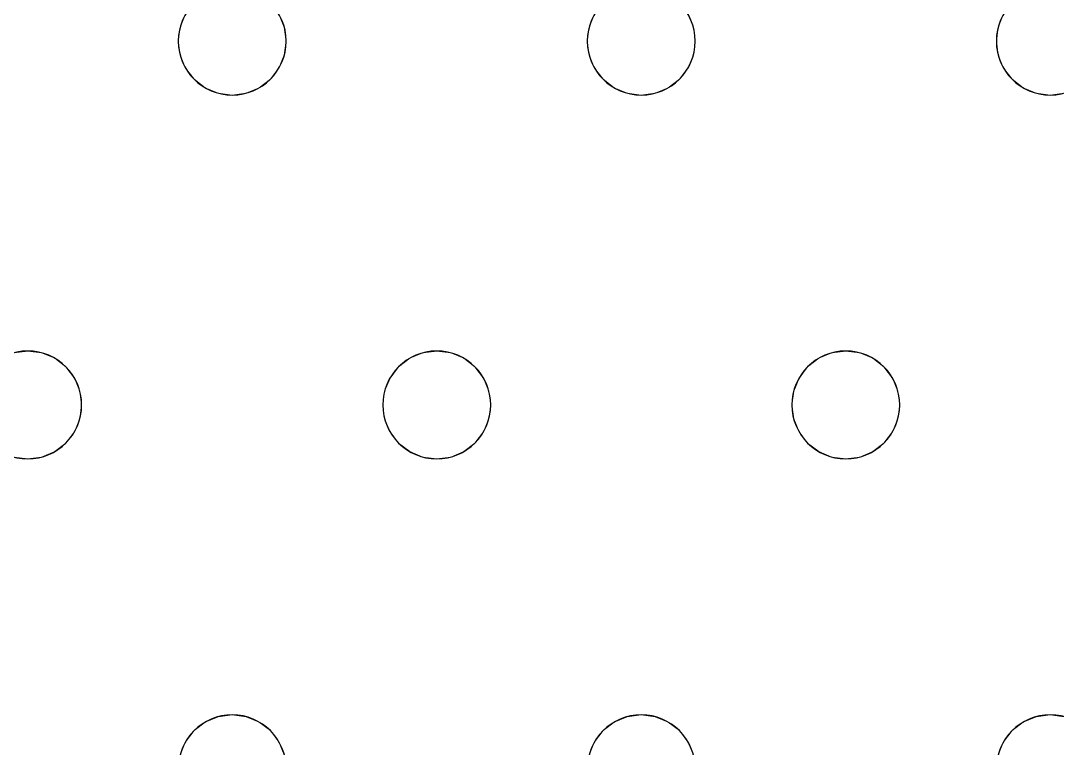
# Model space of a CAD drawing. Header units: millimetres. Extents: x -1 to 1201, y -701 to 1.
# Drawn here: x 154.5 to 231.4, y -312.5 to -258.5 of the extents above; entities that cross this region are included whole.
import ezdxf

# ---------------------------------------------------------------- set-up
doc = ezdxf.new("R2010")
doc.units = ezdxf.units.MM
doc.layers.add('IQ_200_3D', color=1, linetype='Continuous')
doc.layers.add('IQ_204_2D', color=7, linetype='Continuous')

msp = doc.modelspace()

# ---------------------------------------------------------------- linework, layer by layer
at = {"layer": 'IQ_200_3D', "lineweight": 18}
for points, invisible_edges in [([(173.68, -258, 888), (185.382, -237, 888), (197.085, -258, 888), (196.685, -258.965, 888)], 11), ([(143.347, -258, 890), (143.746, -258.965, 890), (166.352, -258.965, 890), (166.752, -258, 890)], 10), ([(166.352, -258.965, 888), (143.746, -258.965, 888), (143.347, -258, 888), (166.752, -258, 888)], 5), ([(166.752, -258, 890), (166.352, -258.965, 890), (166.352, -258.965, 888), (166.752, -258, 888)], 10), ([(173.68, -258, 890), (174.079, -258.965, 890), (196.685, -258.965, 890), (197.085, -258, 890)], 10), ([(174.079, -258.965, 888), (173.68, -258, 888), (196.685, -258.965, 888), (196.549, -260, 888)], 10), ([(174.079, -258.965, 890), (173.68, -258, 890), (173.68, -258, 888), (174.079, -258.965, 888)], 10), ([(197.085, -258, 890), (196.685, -258.965, 890), (196.685, -258.965, 888), (197.085, -258, 888)], 10), ([(204.013, -258, 890), (204.413, -258.965, 890), (227.019, -258.965, 890), (227.418, -258, 890)], 10), ([(227.019, -258.965, 888), (204.413, -258.965, 888), (204.013, -258, 888), (227.418, -258, 888)], 5), ([(204.413, -258.965, 890), (204.013, -258, 890), (204.013, -258, 888), (204.413, -258.965, 888)], 10), ([(227.418, -258, 890), (227.019, -258.965, 890), (227.019, -258.965, 888), (227.418, -258, 888)], 10), ([(143.746, -258.965, 890), (143.882, -260, 890), (166.216, -260, 890), (166.352, -258.965, 890)], 10), ([(143.882, -260, 888), (143.746, -258.965, 888), (166.216, -260, 888), (166.352, -261.035, 888)], 10), ([(166.216, -260, 888), (143.746, -258.965, 888), (166.352, -258.965, 888)], 3), ([(166.352, -258.965, 890), (166.216, -260, 890), (166.216, -260, 888), (166.352, -258.965, 888)], 8), ([(174.079, -258.965, 890), (174.216, -260, 890), (196.549, -260, 890), (196.685, -258.965, 890)], 10), ([(196.549, -260, 888), (196.685, -261.035, 888), (174.216, -260, 888), (174.079, -258.965, 888)], 10), ([(174.216, -260, 890), (174.079, -258.965, 890), (174.079, -258.965, 888), (174.216, -260, 888)], 2), ([(196.685, -258.965, 890), (196.549, -260, 890), (196.549, -260, 888), (196.685, -258.965, 888)], 8), ([(204.413, -258.965, 890), (204.549, -260, 890), (226.882, -260, 890), (227.019, -258.965, 890)], 10), ([(226.882, -260, 888), (204.549, -260, 888), (204.413, -258.965, 888), (227.019, -258.965, 888)], 5), ([(204.549, -260, 890), (204.413, -258.965, 890), (204.413, -258.965, 888), (204.549, -260, 888)], 2), ([(227.019, -258.965, 890), (226.882, -260, 890), (226.882, -260, 888), (227.019, -258.965, 888)], 8), ([(143.882, -260, 890), (143.746, -261.035, 890), (166.352, -261.035, 890), (166.216, -260, 890)], 10), ([(143.746, -261.035, 888), (143.882, -260, 888), (166.352, -261.035, 888), (166.752, -262, 888)], 10), ([(166.216, -260, 890), (166.352, -261.035, 890), (166.352, -261.035, 888), (166.216, -260, 888)], 2), ([(174.216, -260, 890), (174.079, -261.035, 890), (196.685, -261.035, 890), (196.549, -260, 890)], 10), ([(196.685, -261.035, 888), (197.085, -262, 888), (174.079, -261.035, 888), (174.216, -260, 888)], 10), ([(174.079, -261.035, 890), (174.216, -260, 890), (174.216, -260, 888), (174.079, -261.035, 888)], 8), ([(196.549, -260, 890), (196.685, -261.035, 890), (196.685, -261.035, 888), (196.549, -260, 888)], 2), ([(204.549, -260, 890), (204.413, -261.035, 890), (227.019, -261.035, 890), (226.882, -260, 890)], 10), ([(204.413, -261.035, 888), (204.549, -260, 888), (227.019, -261.035, 888), (227.418, -262, 888)], 10), ([(204.413, -261.035, 890), (204.549, -260, 890), (204.549, -260, 888), (204.413, -261.035, 888)], 8), ([(226.882, -260, 888), (227.019, -261.035, 888), (204.549, -260, 888)], 14), ([(226.882, -260, 890), (227.019, -261.035, 890), (227.019, -261.035, 888), (226.882, -260, 888)], 2), ([(143.746, -261.035, 890), (143.347, -262, 890), (166.752, -262, 890), (166.352, -261.035, 890)], 10), ([(166.752, -262, 888), (155.049, -283, 888), (143.347, -262, 888), (143.746, -261.035, 888)], 11), ([(166.352, -261.035, 890), (166.752, -262, 890), (166.752, -262, 888), (166.352, -261.035, 888)], 10), ([(174.079, -261.035, 890), (173.68, -262, 890), (197.085, -262, 890), (196.685, -261.035, 890)], 10), ([(173.68, -262, 888), (174.079, -261.035, 888), (197.085, -262, 888), (185.382, -283, 888)], 14), ([(173.68, -262, 890), (174.079, -261.035, 890), (174.079, -261.035, 888), (173.68, -262, 888)], 10), ([(196.685, -261.035, 890), (197.085, -262, 890), (197.085, -262, 888), (196.685, -261.035, 888)], 10), ([(204.413, -261.035, 890), (204.013, -262, 890), (227.418, -262, 890), (227.019, -261.035, 890)], 10), ([(204.013, -262, 888), (204.413, -261.035, 888), (227.418, -262, 888), (215.716, -283, 888)], 14), ([(204.013, -262, 890), (204.413, -261.035, 890), (204.413, -261.035, 888), (204.013, -262, 888)], 10), ([(227.019, -261.035, 890), (227.418, -262, 890), (227.418, -262, 888), (227.019, -261.035, 888)], 10), ([(155.049, -283, 890), (166.752, -262, 890), (143.347, -262, 890), (142.711, -262.828, 890)], 11), ([(155.049, -283, 888), (154.014, -283.136, 888), (142.711, -262.828, 888), (143.347, -262, 888)], 10), ([(155.049, -283, 890), (167.387, -262.828, 890), (166.752, -262, 890)], 13), ([(167.387, -262.828, 888), (156.084, -283.136, 888), (155.049, -283, 888), (166.752, -262, 888)], 5), ([(166.752, -262, 890), (167.387, -262.828, 890), (167.387, -262.828, 888), (166.752, -262, 888)], 10), ([(185.382, -283, 890), (197.085, -262, 890), (173.68, -262, 890), (173.044, -262.828, 890)], 11), ([(185.382, -283, 888), (184.347, -283.136, 888), (173.044, -262.828, 888), (173.68, -262, 888)], 10), ([(173.044, -262.828, 890), (173.68, -262, 890), (173.68, -262, 888), (173.044, -262.828, 888)], 10), ([(185.382, -283, 890), (197.721, -262.828, 890), (197.085, -262, 890)], 13), ([(197.721, -262.828, 888), (186.418, -283.136, 888), (185.382, -283, 888), (197.085, -262, 888)], 5), ([(197.085, -262, 890), (197.721, -262.828, 890), (197.721, -262.828, 888), (197.085, -262, 888)], 10), ([(204.013, -262, 890), (203.378, -262.828, 890), (215.716, -283, 890), (227.418, -262, 890)], 14), ([(215.716, -283, 888), (214.68, -283.136, 888), (203.378, -262.828, 888), (204.013, -262, 888)], 10), ([(203.378, -262.828, 890), (204.013, -262, 890), (204.013, -262, 888), (203.378, -262.828, 888)], 10), ([(215.716, -283, 890), (216.751, -283.136, 890), (228.054, -262.828, 890), (227.418, -262, 890)], 10), ([(228.054, -262.828, 888), (216.751, -283.136, 888), (215.716, -283, 888), (227.418, -262, 888)], 5), ([(227.418, -262, 890), (228.054, -262.828, 890), (228.054, -262.828, 888), (227.418, -262, 888)], 10), ([(142.711, -262.828, 890), (141.882, -263.464, 890), (154.014, -283.136, 890), (155.049, -283, 890)], 10), ([(156.084, -283.136, 890), (168.216, -263.464, 890), (167.387, -262.828, 890), (155.049, -283, 890)], 5), ([(168.216, -263.464, 888), (157.049, -283.536, 888), (156.084, -283.136, 888), (167.387, -262.828, 888)], 5), ([(167.387, -262.828, 890), (168.216, -263.464, 890), (168.216, -263.464, 888), (167.387, -262.828, 888)], 10), ([(173.044, -262.828, 890), (172.216, -263.464, 890), (184.347, -283.136, 890), (185.382, -283, 890)], 10), ([(184.347, -283.136, 888), (183.382, -283.536, 888), (172.216, -263.464, 888), (173.044, -262.828, 888)], 10), ([(172.216, -263.464, 890), (173.044, -262.828, 890), (173.044, -262.828, 888), (172.216, -263.464, 888)], 10), ([(186.418, -283.136, 890), (198.549, -263.464, 890), (197.721, -262.828, 890), (185.382, -283, 890)], 5), ([(197.721, -262.828, 888), (198.549, -263.464, 888), (186.418, -283.136, 888)], 14), ([(197.721, -262.828, 890), (198.549, -263.464, 890), (198.549, -263.464, 888), (197.721, -262.828, 888)], 10), ([(203.378, -262.828, 890), (202.549, -263.464, 890), (214.68, -283.136, 890), (215.716, -283, 890)], 10), ([(214.68, -283.136, 888), (213.716, -283.536, 888), (202.549, -263.464, 888), (203.378, -262.828, 888)], 10), ([(202.549, -263.464, 890), (203.378, -262.828, 890), (203.378, -262.828, 888), (202.549, -263.464, 888)], 10), ([(216.751, -283.136, 890), (228.882, -263.464, 890), (228.054, -262.828, 890)], 13), ([(228.882, -263.464, 888), (217.716, -283.536, 888), (216.751, -283.136, 888), (228.054, -262.828, 888)], 5), ([(228.054, -262.828, 890), (228.882, -263.464, 890), (228.882, -263.464, 888), (228.054, -262.828, 888)], 10), ([(156.084, -283.136, 890), (157.049, -283.536, 890), (168.216, -263.464, 890)], 14), ([(169.18, -263.864, 890), (168.216, -263.464, 890), (157.049, -283.536, 890), (157.878, -284.172, 890)], 10), ([(169.18, -263.864, 888), (157.049, -283.536, 888), (168.216, -263.464, 888)], 3), ([(168.216, -263.464, 890), (169.18, -263.864, 890), (169.18, -263.864, 888), (168.216, -263.464, 888)], 10), ([(172.216, -263.464, 890), (171.251, -263.864, 890), (183.382, -283.536, 890), (184.347, -283.136, 890)], 10), ([(172.216, -263.464, 888), (183.382, -283.536, 888), (171.251, -263.864, 888)], 3), ([(171.251, -263.864, 890), (172.216, -263.464, 890), (172.216, -263.464, 888), (171.251, -263.864, 888)], 10), ([(186.418, -283.136, 890), (187.382, -283.536, 890), (198.549, -263.464, 890)], 14), ([(187.382, -283.536, 888), (186.418, -283.136, 888), (198.549, -263.464, 888), (199.514, -263.864, 888)], 10), ([(199.514, -263.864, 890), (198.549, -263.464, 890), (187.382, -283.536, 890), (188.211, -284.172, 890)], 10), ([(198.549, -263.464, 890), (199.514, -263.864, 890), (199.514, -263.864, 888), (198.549, -263.464, 888)], 10), ([(202.549, -263.464, 890), (201.584, -263.864, 890), (213.716, -283.536, 890), (214.68, -283.136, 890)], 10), ([(213.716, -283.536, 888), (212.887, -284.172, 888), (201.584, -263.864, 888), (202.549, -263.464, 888)], 10), ([(201.584, -263.864, 890), (202.549, -263.464, 890), (202.549, -263.464, 888), (201.584, -263.864, 888)], 10), ([(228.882, -263.464, 890), (216.751, -283.136, 890), (217.716, -283.536, 890), (229.847, -263.864, 890)], 5), ([(229.847, -263.864, 888), (218.544, -284.172, 888), (217.716, -283.536, 888), (228.882, -263.464, 888)], 5), ([(228.882, -263.464, 890), (229.847, -263.864, 890), (229.847, -263.864, 888), (228.882, -263.464, 888)], 10), ([(169.18, -263.864, 888), (170.216, -264, 888), (157.878, -284.172, 888), (157.049, -283.536, 888)], 10), ([(170.216, -264, 890), (169.18, -263.864, 890), (157.878, -284.172, 890), (158.513, -285, 890)], 10), ([(158.513, -285, 888), (157.878, -284.172, 888), (170.216, -264, 888), (181.918, -285, 888)], 14), ([(181.918, -285, 890), (182.554, -284.172, 890), (170.216, -264, 890), (158.513, -285, 890)], 14), ([(170.216, -264, 888), (169.18, -263.864, 888), (169.18, -263.864, 890), (170.216, -264, 890)], 10), ([(182.554, -284.172, 890), (183.382, -283.536, 890), (171.251, -263.864, 890), (170.216, -264, 890)], 10), ([(171.251, -263.864, 888), (183.382, -283.536, 888), (182.554, -284.172, 888), (170.216, -264, 888)], 5), ([(171.251, -263.864, 888), (170.216, -264, 888), (170.216, -264, 890), (171.251, -263.864, 890)], 10), ([(182.554, -284.172, 888), (181.918, -285, 888), (170.216, -264, 888)], 14), ([(199.514, -263.864, 888), (200.549, -264, 888), (188.211, -284.172, 888), (187.382, -283.536, 888)], 10), ([(200.549, -264, 890), (199.514, -263.864, 890), (188.211, -284.172, 890), (188.847, -285, 890)], 10), ([(188.847, -285, 888), (188.211, -284.172, 888), (200.549, -264, 888), (212.252, -285, 888)], 14), ([(188.847, -285, 890), (211.852, -285.965, 890), (212.252, -285, 890), (200.549, -264, 890)], 13), ([(200.549, -264, 888), (199.514, -263.864, 888), (199.514, -263.864, 890), (200.549, -264, 890)], 10), ([(200.549, -264, 890), (212.252, -285, 890), (212.887, -284.172, 890), (201.584, -263.864, 890)], 5), ([(212.887, -284.172, 888), (212.252, -285, 888), (200.549, -264, 888), (201.584, -263.864, 888)], 10), ([(201.584, -263.864, 888), (200.549, -264, 888), (200.549, -264, 890), (201.584, -263.864, 890)], 10), ([(213.716, -283.536, 890), (201.584, -263.864, 890), (212.887, -284.172, 890)], 3), ([(229.847, -263.864, 890), (217.716, -283.536, 890), (218.544, -284.172, 890), (230.882, -264, 890)], 5), ([(230.882, -264, 888), (219.18, -285, 888), (218.544, -284.172, 888), (229.847, -263.864, 888)], 5), ([(218.544, -284.172, 890), (219.18, -285, 890), (230.882, -264, 890)], 14), ([(242.585, -285, 890), (243.221, -284.172, 890), (230.882, -264, 890), (219.18, -285, 890)], 14), ([(242.585, -285, 888), (242.185, -285.965, 888), (219.18, -285, 888), (230.882, -264, 888)], 14), ([(230.882, -264, 888), (229.847, -263.864, 888), (229.847, -263.864, 890), (230.882, -264, 890)], 10), ([(231.918, -263.864, 890), (230.882, -264, 890), (243.221, -284.172, 890)], 14), ([(243.221, -284.172, 888), (242.585, -285, 888), (230.882, -264, 888), (231.918, -263.864, 888)], 10), ([(231.918, -263.864, 888), (230.882, -264, 888), (230.882, -264, 890), (231.918, -263.864, 890)], 10), ([(154.014, -283.136, 888), (155.049, -283, 888), (155.049, -283, 890), (154.014, -283.136, 890)], 10), ([(155.049, -283, 888), (156.084, -283.136, 888), (156.084, -283.136, 890), (155.049, -283, 890)], 10), ([(157.049, -283.536, 890), (156.084, -283.136, 890), (156.084, -283.136, 888), (157.049, -283.536, 888)], 10), ([(157.878, -284.172, 890), (157.049, -283.536, 890), (157.049, -283.536, 888), (157.878, -284.172, 888)], 10), ([(183.382, -283.536, 890), (182.554, -284.172, 890), (182.554, -284.172, 888), (183.382, -283.536, 888)], 10), ([(184.347, -283.136, 890), (183.382, -283.536, 890), (183.382, -283.536, 888), (184.347, -283.136, 888)], 10), ([(184.347, -283.136, 888), (185.382, -283, 888), (185.382, -283, 890), (184.347, -283.136, 890)], 10), ([(185.382, -283, 888), (186.418, -283.136, 888), (186.418, -283.136, 890), (185.382, -283, 890)], 10), ([(187.382, -283.536, 890), (186.418, -283.136, 890), (186.418, -283.136, 888), (187.382, -283.536, 888)], 10), ([(188.211, -284.172, 890), (187.382, -283.536, 890), (187.382, -283.536, 888), (188.211, -284.172, 888)], 10), ([(213.716, -283.536, 890), (212.887, -284.172, 890), (212.887, -284.172, 888), (213.716, -283.536, 888)], 10), ([(214.68, -283.136, 890), (213.716, -283.536, 890), (213.716, -283.536, 888), (214.68, -283.136, 888)], 10), ([(214.68, -283.136, 888), (215.716, -283, 888), (215.716, -283, 890), (214.68, -283.136, 890)], 10), ([(215.716, -283, 888), (216.751, -283.136, 888), (216.751, -283.136, 890), (215.716, -283, 890)], 10), ([(217.716, -283.536, 890), (216.751, -283.136, 890), (216.751, -283.136, 888), (217.716, -283.536, 888)], 10), ([(218.544, -284.172, 890), (217.716, -283.536, 890), (217.716, -283.536, 888), (218.544, -284.172, 888)], 10), ([(158.513, -285, 890), (157.878, -284.172, 890), (157.878, -284.172, 888), (158.513, -285, 888)], 10), ([(182.554, -284.172, 890), (181.918, -285, 890), (181.918, -285, 888), (182.554, -284.172, 888)], 10), ([(188.847, -285, 890), (188.211, -284.172, 890), (188.211, -284.172, 888), (188.847, -285, 888)], 10), ([(212.887, -284.172, 890), (212.252, -285, 890), (212.252, -285, 888), (212.887, -284.172, 888)], 10), ([(219.18, -285, 890), (218.544, -284.172, 890), (218.544, -284.172, 888), (219.18, -285, 888)], 10), ([(181.519, -285.965, 890), (181.918, -285, 890), (158.513, -285, 890), (158.913, -285.965, 890)], 10), ([(181.519, -285.965, 888), (158.913, -285.965, 888), (158.513, -285, 888), (181.918, -285, 888)], 5), ([(158.913, -285.965, 890), (158.513, -285, 890), (158.513, -285, 888), (158.913, -285.965, 888)], 10), ([(181.918, -285, 890), (181.519, -285.965, 890), (181.519, -285.965, 888), (181.918, -285, 888)], 10), ([(189.246, -285.965, 890), (211.852, -285.965, 890), (188.847, -285, 890)], 3), ([(211.852, -285.965, 888), (189.246, -285.965, 888), (188.847, -285, 888), (212.252, -285, 888)], 5), ([(189.246, -285.965, 890), (188.847, -285, 890), (188.847, -285, 888), (189.246, -285.965, 888)], 10), ([(212.252, -285, 890), (211.852, -285.965, 890), (211.852, -285.965, 888), (212.252, -285, 888)], 10), ([(219.18, -285, 890), (219.579, -285.965, 890), (242.185, -285.965, 890), (242.585, -285, 890)], 10), ([(219.579, -285.965, 888), (219.18, -285, 888), (242.185, -285.965, 888), (242.049, -287, 888)], 10), ([(219.579, -285.965, 890), (219.18, -285, 890), (219.18, -285, 888), (219.579, -285.965, 888)], 10), ([(181.382, -287, 890), (181.519, -285.965, 890), (158.913, -285.965, 890), (159.049, -287, 890)], 10), ([(158.913, -285.965, 888), (181.519, -285.965, 888), (181.382, -287, 888), (159.049, -287, 888)], 5), ([(159.049, -287, 890), (158.913, -285.965, 890), (158.913, -285.965, 888), (159.049, -287, 888)], 2), ([(181.519, -285.965, 890), (181.382, -287, 890), (181.382, -287, 888), (181.519, -285.965, 888)], 8), ([(211.716, -287, 890), (211.852, -285.965, 890), (189.246, -285.965, 890), (189.382, -287, 890)], 10), ([(189.246, -285.965, 888), (211.852, -285.965, 888), (211.716, -287, 888), (189.382, -287, 888)], 5), ([(189.382, -287, 890), (189.246, -285.965, 890), (189.246, -285.965, 888), (189.382, -287, 888)], 2), ([(211.852, -285.965, 890), (211.716, -287, 890), (211.716, -287, 888), (211.852, -285.965, 888)], 8), ([(219.579, -285.965, 890), (219.716, -287, 890), (242.049, -287, 890), (242.185, -285.965, 890)], 10), ([(219.716, -287, 888), (219.579, -285.965, 888), (242.049, -287, 888), (242.185, -288.035, 888)], 10), ([(219.716, -287, 890), (219.579, -285.965, 890), (219.579, -285.965, 888), (219.716, -287, 888)], 2), ([(181.519, -288.035, 890), (181.382, -287, 890), (159.049, -287, 890), (158.913, -288.035, 890)], 10), ([(159.049, -287, 888), (181.382, -287, 888), (181.519, -288.035, 888), (158.913, -288.035, 888)], 5), ([(158.913, -288.035, 890), (159.049, -287, 890), (159.049, -287, 888), (158.913, -288.035, 888)], 8), ([(181.382, -287, 890), (181.519, -288.035, 890), (181.519, -288.035, 888), (181.382, -287, 888)], 2), ([(211.852, -288.035, 890), (211.716, -287, 890), (189.382, -287, 890), (189.246, -288.035, 890)], 10), ([(211.852, -288.035, 888), (189.246, -288.035, 888), (189.382, -287, 888), (211.716, -287, 888)], 5), ([(189.246, -288.035, 890), (189.382, -287, 890), (189.382, -287, 888), (189.246, -288.035, 888)], 8), ([(211.716, -287, 890), (211.852, -288.035, 890), (211.852, -288.035, 888), (211.716, -287, 888)], 2), ([(219.716, -287, 890), (219.579, -288.035, 890), (242.185, -288.035, 890), (242.049, -287, 890)], 10), ([(219.579, -288.035, 888), (219.716, -287, 888), (242.185, -288.035, 888), (242.585, -289, 888)], 10), ([(219.579, -288.035, 890), (219.716, -287, 890), (219.716, -287, 888), (219.579, -288.035, 888)], 8), ([(158.913, -288.035, 890), (158.513, -289, 890), (181.918, -289, 890), (181.519, -288.035, 890)], 10), ([(158.513, -289, 888), (158.913, -288.035, 888), (181.918, -289, 888), (170.216, -310, 888)], 14), ([(158.513, -289, 890), (158.913, -288.035, 890), (158.913, -288.035, 888), (158.513, -289, 888)], 10), ([(181.918, -289, 888), (158.913, -288.035, 888), (181.519, -288.035, 888)], 3), ([(181.519, -288.035, 890), (181.918, -289, 890), (181.918, -289, 888), (181.519, -288.035, 888)], 10), ([(212.252, -289, 890), (211.852, -288.035, 890), (189.246, -288.035, 890), (188.847, -289, 890)], 10), ([(189.246, -288.035, 888), (211.852, -288.035, 888), (212.252, -289, 888), (188.847, -289, 888)], 5), ([(188.847, -289, 890), (189.246, -288.035, 890), (189.246, -288.035, 888), (188.847, -289, 888)], 10), ([(211.852, -288.035, 890), (212.252, -289, 890), (212.252, -289, 888), (211.852, -288.035, 888)], 10), ([(219.18, -289, 890), (230.882, -310, 890), (242.585, -289, 890), (219.579, -288.035, 890)], 7), ([(242.585, -289, 888), (230.882, -310, 888), (219.18, -289, 888), (219.579, -288.035, 888)], 11), ([(219.18, -289, 890), (219.579, -288.035, 890), (219.579, -288.035, 888), (219.18, -289, 888)], 10), ([(242.185, -288.035, 890), (219.579, -288.035, 890), (242.585, -289, 890)], 3), ([(170.216, -310, 890), (158.513, -289, 890), (157.878, -289.828, 890)], 13), ([(157.878, -289.828, 888), (158.513, -289, 888), (170.216, -310, 888), (169.18, -310.136, 888)], 10), ([(157.878, -289.828, 890), (158.513, -289, 890), (158.513, -289, 888), (157.878, -289.828, 888)], 10), ([(170.216, -310, 890), (182.554, -289.828, 890), (181.918, -289, 890), (158.513, -289, 890)], 13), ([(182.554, -289.828, 888), (171.251, -310.136, 888), (170.216, -310, 888), (181.918, -289, 888)], 5), ([(181.918, -289, 890), (182.554, -289.828, 890), (182.554, -289.828, 888), (181.918, -289, 888)], 10), ([(200.549, -310, 890), (188.847, -289, 890), (188.211, -289.828, 890), (199.514, -310.136, 890)], 5), ([(200.549, -310, 888), (188.211, -289.828, 888), (188.847, -289, 888), (212.252, -289, 888)], 13), ([(188.211, -289.828, 890), (188.847, -289, 890), (188.847, -289, 888), (188.211, -289.828, 888)], 10), ([(212.252, -289, 890), (188.847, -289, 890), (200.549, -310, 890)], 15), ([(212.887, -289.828, 890), (212.252, -289, 890), (200.549, -310, 890), (201.584, -310.136, 890)], 10), ([(200.549, -310, 888), (212.252, -289, 888), (212.887, -289.828, 888)], 13), ([(212.252, -289, 890), (212.887, -289.828, 890), (212.887, -289.828, 888), (212.252, -289, 888)], 10), ([(230.882, -310, 890), (219.18, -289, 890), (218.544, -289.828, 890), (229.847, -310.136, 890)], 5), ([(230.882, -310, 888), (229.847, -310.136, 888), (218.544, -289.828, 888), (219.18, -289, 888)], 10), ([(218.544, -289.828, 890), (219.18, -289, 890), (219.18, -289, 888), (218.544, -289.828, 888)], 10), ([(243.221, -289.828, 890), (242.585, -289, 890), (230.882, -310, 890), (231.918, -310.136, 890)], 10), ([(243.221, -289.828, 888), (231.918, -310.136, 888), (230.882, -310, 888), (242.585, -289, 888)], 5), ([(157.049, -290.464, 890), (156.084, -290.864, 890), (168.216, -310.536, 890), (169.18, -310.136, 890)], 10), ([(156.084, -290.864, 888), (157.049, -290.464, 888), (168.216, -310.536, 888), (167.387, -311.172, 888)], 10), ([(156.084, -290.864, 890), (157.049, -290.464, 890), (157.049, -290.464, 888), (156.084, -290.864, 888)], 10), ([(157.878, -289.828, 890), (157.049, -290.464, 890), (169.18, -310.136, 890), (170.216, -310, 890)], 10), ([(157.049, -290.464, 888), (157.878, -289.828, 888), (169.18, -310.136, 888), (168.216, -310.536, 888)], 10), ([(157.049, -290.464, 890), (157.878, -289.828, 890), (157.878, -289.828, 888), (157.049, -290.464, 888)], 10), ([(171.251, -310.136, 890), (183.382, -290.464, 890), (182.554, -289.828, 890), (170.216, -310, 890)], 5), ([(183.382, -290.464, 888), (171.251, -310.136, 888), (182.554, -289.828, 888)], 3), ([(183.382, -290.464, 890), (171.251, -310.136, 890), (172.216, -310.536, 890)], 13), ([(172.216, -310.536, 888), (171.251, -310.136, 888), (183.382, -290.464, 888), (184.347, -290.864, 888)], 10), ([(184.347, -290.864, 890), (183.382, -290.464, 890), (172.216, -310.536, 890), (173.044, -311.172, 890)], 10), ([(182.554, -289.828, 890), (183.382, -290.464, 890), (183.382, -290.464, 888), (182.554, -289.828, 888)], 10), ([(183.382, -290.464, 890), (184.347, -290.864, 890), (184.347, -290.864, 888), (183.382, -290.464, 888)], 10), ([(198.549, -310.536, 890), (187.382, -290.464, 890), (186.418, -290.864, 890), (197.721, -311.172, 890)], 5), ([(198.549, -310.536, 888), (186.418, -290.864, 888), (187.382, -290.464, 888), (199.514, -310.136, 888)], 5), ([(186.418, -290.864, 890), (187.382, -290.464, 890), (187.382, -290.464, 888), (186.418, -290.864, 888)], 10), ([(199.514, -310.136, 890), (188.211, -289.828, 890), (187.382, -290.464, 890), (198.549, -310.536, 890)], 5), ([(199.514, -310.136, 888), (187.382, -290.464, 888), (188.211, -289.828, 888), (200.549, -310, 888)], 5), ([(187.382, -290.464, 890), (188.211, -289.828, 890), (188.211, -289.828, 888), (187.382, -290.464, 888)], 10), ([(212.887, -289.828, 888), (213.716, -290.464, 888), (201.584, -310.136, 888), (200.549, -310, 888)], 10), ([(213.716, -290.464, 890), (212.887, -289.828, 890), (201.584, -310.136, 890), (202.549, -310.536, 890)], 10), ([(202.549, -310.536, 888), (201.584, -310.136, 888), (213.716, -290.464, 888), (214.68, -290.864, 888)], 10), ([(214.68, -290.864, 890), (213.716, -290.464, 890), (202.549, -310.536, 890), (203.378, -311.172, 890)], 10), ([(212.887, -289.828, 890), (213.716, -290.464, 890), (213.716, -290.464, 888), (212.887, -289.828, 888)], 10), ([(213.716, -290.464, 890), (214.68, -290.864, 890), (214.68, -290.864, 888), (213.716, -290.464, 888)], 10), ([(228.882, -310.536, 890), (217.716, -290.464, 890), (216.751, -290.864, 890), (228.054, -311.172, 890)], 5), ([(216.751, -290.864, 888), (217.716, -290.464, 888), (228.882, -310.536, 888), (228.054, -311.172, 888)], 10), ([(216.751, -290.864, 890), (217.716, -290.464, 890), (217.716, -290.464, 888), (216.751, -290.864, 888)], 10), ([(229.847, -310.136, 890), (218.544, -289.828, 890), (217.716, -290.464, 890), (228.882, -310.536, 890)], 5), ([(217.716, -290.464, 888), (218.544, -289.828, 888), (229.847, -310.136, 888), (228.882, -310.536, 888)], 10), ([(217.716, -290.464, 890), (218.544, -289.828, 890), (218.544, -289.828, 888), (217.716, -290.464, 888)], 10), ([(154.014, -290.864, 888), (155.049, -291, 888), (142.711, -311.172, 888), (141.882, -310.536, 888)], 10), ([(155.049, -291, 890), (154.014, -290.864, 890), (142.711, -311.172, 890), (143.347, -312, 890)], 10), ([(143.347, -312, 888), (142.711, -311.172, 888), (155.049, -291, 888)], 14), ([(166.752, -312, 890), (155.049, -291, 890), (143.347, -312, 890), (166.352, -312.965, 890)], 7), ([(143.347, -312, 888), (155.049, -291, 888), (166.752, -312, 888), (166.352, -312.965, 888)], 11), ([(155.049, -291, 888), (154.014, -290.864, 888), (154.014, -290.864, 890), (155.049, -291, 890)], 10), ([(167.387, -311.172, 890), (156.084, -290.864, 890), (155.049, -291, 890), (166.752, -312, 890)], 5), ([(167.387, -311.172, 888), (166.752, -312, 888), (155.049, -291, 888), (156.084, -290.864, 888)], 10), ([(156.084, -290.864, 888), (155.049, -291, 888), (155.049, -291, 890), (156.084, -290.864, 890)], 10), ([(156.084, -290.864, 890), (167.387, -311.172, 890), (168.216, -310.536, 890)], 13), ([(173.044, -311.172, 888), (172.216, -310.536, 888), (184.347, -290.864, 888), (185.382, -291, 888)], 10), ([(185.382, -291, 890), (184.347, -290.864, 890), (173.044, -311.172, 890), (173.68, -312, 890)], 10), ([(173.68, -312, 888), (173.044, -311.172, 888), (185.382, -291, 888), (197.085, -312, 888)], 14), ([(185.382, -291, 890), (173.68, -312, 890), (197.085, -312, 890), (197.721, -311.172, 890)], 11), ([(185.382, -291, 888), (184.347, -290.864, 888), (184.347, -290.864, 890), (185.382, -291, 890)], 10), ([(186.418, -290.864, 890), (185.382, -291, 890), (197.721, -311.172, 890)], 14), ([(185.382, -291, 888), (186.418, -290.864, 888), (197.721, -311.172, 888), (197.085, -312, 888)], 10), ([(186.418, -290.864, 888), (185.382, -291, 888), (185.382, -291, 890), (186.418, -290.864, 890)], 10), ([(186.418, -290.864, 888), (198.549, -310.536, 888), (197.721, -311.172, 888)], 13), ([(203.378, -311.172, 888), (202.549, -310.536, 888), (214.68, -290.864, 888), (215.716, -291, 888)], 10), ([(215.716, -291, 890), (214.68, -290.864, 890), (203.378, -311.172, 890), (204.013, -312, 890)], 10), ([(204.013, -312, 888), (203.378, -311.172, 888), (215.716, -291, 888), (227.418, -312, 888)], 14), ([(215.716, -291, 890), (204.013, -312, 890), (227.418, -312, 890), (228.054, -311.172, 890)], 11), ([(215.716, -291, 888), (214.68, -290.864, 888), (214.68, -290.864, 890), (215.716, -291, 890)], 10), ([(215.716, -291, 890), (228.054, -311.172, 890), (216.751, -290.864, 890)], 3), ([(215.716, -291, 888), (216.751, -290.864, 888), (228.054, -311.172, 888), (227.418, -312, 888)], 10), ([(216.751, -290.864, 888), (215.716, -291, 888), (215.716, -291, 890), (216.751, -290.864, 890)], 10), ([(168.216, -310.536, 890), (167.387, -311.172, 890), (167.387, -311.172, 888), (168.216, -310.536, 888)], 10), ([(169.18, -310.136, 890), (168.216, -310.536, 890), (168.216, -310.536, 888), (169.18, -310.136, 888)], 10), ([(169.18, -310.136, 888), (170.216, -310, 888), (170.216, -310, 890), (169.18, -310.136, 890)], 10), ([(170.216, -310, 888), (171.251, -310.136, 888), (171.251, -310.136, 890), (170.216, -310, 890)], 10), ([(172.216, -310.536, 890), (171.251, -310.136, 890), (171.251, -310.136, 888), (172.216, -310.536, 888)], 10), ([(173.044, -311.172, 890), (172.216, -310.536, 890), (172.216, -310.536, 888), (173.044, -311.172, 888)], 10), ([(198.549, -310.536, 890), (197.721, -311.172, 890), (197.721, -311.172, 888), (198.549, -310.536, 888)], 10), ([(199.514, -310.136, 890), (198.549, -310.536, 890), (198.549, -310.536, 888), (199.514, -310.136, 888)], 10), ([(199.514, -310.136, 888), (200.549, -310, 888), (200.549, -310, 890), (199.514, -310.136, 890)], 10), ([(200.549, -310, 888), (201.584, -310.136, 888), (201.584, -310.136, 890), (200.549, -310, 890)], 10), ([(202.549, -310.536, 890), (201.584, -310.136, 890), (201.584, -310.136, 888), (202.549, -310.536, 888)], 10), ([(203.378, -311.172, 890), (202.549, -310.536, 890), (202.549, -310.536, 888), (203.378, -311.172, 888)], 10), ([(228.882, -310.536, 890), (228.054, -311.172, 890), (228.054, -311.172, 888), (228.882, -310.536, 888)], 10), ([(229.847, -310.136, 890), (228.882, -310.536, 890), (228.882, -310.536, 888), (229.847, -310.136, 888)], 10), ([(229.847, -310.136, 888), (230.882, -310, 888), (230.882, -310, 890), (229.847, -310.136, 890)], 10), ([(230.882, -310, 888), (231.918, -310.136, 888), (231.918, -310.136, 890), (230.882, -310, 890)], 10), ([(167.387, -311.172, 890), (166.752, -312, 890), (166.752, -312, 888), (167.387, -311.172, 888)], 10), ([(173.68, -312, 890), (173.044, -311.172, 890), (173.044, -311.172, 888), (173.68, -312, 888)], 10), ([(197.721, -311.172, 890), (197.085, -312, 890), (197.085, -312, 888), (197.721, -311.172, 888)], 10), ([(204.013, -312, 890), (203.378, -311.172, 890), (203.378, -311.172, 888), (204.013, -312, 888)], 10), ([(228.054, -311.172, 890), (227.418, -312, 890), (227.418, -312, 888), (228.054, -311.172, 888)], 10), ([(166.352, -312.965, 890), (143.347, -312, 890), (143.746, -312.965, 890), (166.216, -314, 890)], 5), ([(143.746, -312.965, 888), (143.347, -312, 888), (166.352, -312.965, 888), (166.216, -314, 888)], 10), ([(166.752, -312, 890), (166.352, -312.965, 890), (166.352, -312.965, 888), (166.752, -312, 888)], 10), ([(196.685, -312.965, 890), (173.68, -312, 890), (174.079, -312.965, 890), (196.549, -314, 890)], 5), ([(173.68, -312, 890), (196.685, -312.965, 890), (197.085, -312, 890)], 13), ([(174.079, -312.965, 888), (173.68, -312, 888), (196.685, -312.965, 888), (196.549, -314, 888)], 10), ([(173.68, -312, 888), (197.085, -312, 888), (196.685, -312.965, 888)], 13), ([(174.079, -312.965, 890), (173.68, -312, 890), (173.68, -312, 888), (174.079, -312.965, 888)], 10), ([(197.085, -312, 890), (196.685, -312.965, 890), (196.685, -312.965, 888), (197.085, -312, 888)], 10), ([(227.019, -312.965, 890), (227.418, -312, 890), (204.013, -312, 890), (204.413, -312.965, 890)], 10), ([(204.413, -312.965, 888), (204.013, -312, 888), (227.019, -312.965, 888), (226.882, -314, 888)], 10), ([(204.013, -312, 888), (227.418, -312, 888), (227.019, -312.965, 888)], 13), ([(204.413, -312.965, 890), (204.013, -312, 890), (204.013, -312, 888), (204.413, -312.965, 888)], 10), ([(227.418, -312, 890), (227.019, -312.965, 890), (227.019, -312.965, 888), (227.418, -312, 888)], 10)]:
    msp.add_3dface(points, dxfattribs=dict(at, invisible_edges=invisible_edges))
at = {"layer": 'IQ_204_2D'}
for centre, start, end in [((170.216, -260), 0, 180), ((200.549, -260), 0, 180), ((230.882, -260), 0, 180), ((170.216, -260), 180, 0), ((200.549, -260), 180, 360), ((230.882, -260), 180, 0), ((155.049, -287), 0, 180), ((185.382, -287), 0, 180), ((215.716, -287), 0, 180), ((155.049, -287), 180, 360), ((185.382, -287), 180, 0), ((215.716, -287), 180, 360), ((170.216, -314), 0, 180), ((200.549, -314), 0, 180), ((230.882, -314), 0, 180)]:
    msp.add_arc(centre, 4, start, end, dxfattribs=at)

# ---------------------------------------------------------------- meshes
at = {"layer": 'IQ_200_3D', "lineweight": 18}
mesh = msp.add_polyface(dxfattribs=at)
corners = [(1200, 0, 850), (1200, -700, 850), (0, -700, 850), (0, 0, 850), (810.5, -594, 850), (811.556, -602.023, 850), (814.653, -609.5, 850), (819.58, -615.92, 850), (826, -620.847, 850), (833.477, -623.944, 850), (841.5, -625, 850), (1059.5, -625, 850), (1067.523, -623.944, 850), (1075, -620.847, 850), (1081.42, -615.92, 850), (1086.347, -609.5, 850), (1089.444, -602.023, 850), (1090.5, -594, 850), (1090.5, -476, 850), (1089.444, -467.977, 850), (1086.347, -460.5, 850), (1081.42, -454.08, 850), (1075, -449.153, 850), (1067.523, -446.056, 850), (1059.5, -445, 850), (841.5, -445, 850), (833.477, -446.056, 850), (826, -449.153, 850), (819.58, -454.08, 850), (814.653, -460.5, 850), (811.556, -467.977, 850), (810.5, -476, 850)]
mesh.append_faces([[corners[k] for k in face] for face in [(29, 3, 28), (6, 2, 5), (4, 2, 31), (23, 0, 22), (13, 1, 12), (15, 1, 14), (11, 1, 10)]], dxfattribs={"vtx0": -1, "vtx1": -1})
mesh.append_faces([[corners[k] for k in face] for face in [(3, 29, 30, 2), (2, 30, 31), (0, 25, 26), (2, 6, 7), (2, 9, 10, 1), (0, 20, 21), (1, 18, 19), (1, 15, 16)]], dxfattribs={"vtx0": -1, "vtx2": -1})
mesh.append_faces([[corners[k] for k in face] for face in [(27, 28, 3), (4, 5, 2), (7, 8, 2), (8, 9, 2), (23, 24, 0), (21, 22, 0), (24, 25, 0), (13, 14, 1), (11, 12, 1), (16, 17, 1), (17, 18, 1)]], dxfattribs={"vtx1": -1, "vtx2": -1})
mesh.append_faces([[corners[k] for k in face] for face in [(26, 27, 3, 0), (19, 20, 0, 1)]], dxfattribs={"vtx1": -1, "vtx3": -1})
mesh = msp.add_polyface(dxfattribs=at)
corners = [(1200, -700, 900), (1200, -23, 900), (0, -23, 900), (0, -700, 900), (90, -35.113, 900), (1110, -35.113, 900), (1129.382, -37.665, 900), (1147.443, -45.146, 900), (1162.953, -57.047, 900), (1174.854, -72.557, 900), (1182.335, -90.618, 900), (1184.887, -110, 900), (1184.887, -610, 900), (1182.335, -629.382, 900), (1174.854, -647.443, 900), (1162.953, -662.953, 900), (1147.443, -674.854, 900), (1129.382, -682.335, 900), (1110, -684.887, 900), (90, -684.887, 900), (70.618, -682.335, 900), (52.557, -674.854, 900), (37.047, -662.953, 900), (25.146, -647.443, 900), (17.665, -629.382, 900), (15.113, -610, 900), (15.113, -110, 900), (17.665, -90.618, 900), (25.146, -72.557, 900), (37.047, -57.047, 900), (52.557, -45.146, 900), (70.618, -37.665, 900)]
mesh.append_faces([[corners[k] for k in face] for face in [(9, 1, 8), (14, 0, 13), (31, 2, 30), (28, 2, 27), (21, 3, 20), (23, 3, 22)]], dxfattribs={"vtx0": -1, "vtx1": -1})
mesh.append_faces([[corners[k] for k in face] for face in [(1, 9, 10), (1, 11, 12, 0), (0, 14, 15), (0, 18, 19, 3), (2, 28, 29), (3, 23, 24)]], dxfattribs={"vtx0": -1, "vtx2": -1})
mesh.append_faces([[corners[k] for k in face] for face in [(10, 11, 1), (5, 6, 1), (7, 8, 1), (6, 7, 1), (12, 13, 0), (15, 16, 0), (17, 18, 0), (16, 17, 0), (31, 4, 2), (29, 30, 2), (26, 27, 2), (21, 22, 3), (19, 20, 3), (24, 25, 3)]], dxfattribs={"vtx1": -1, "vtx2": -1})
mesh.append_faces([[corners[k] for k in face] for face in [(4, 5, 1, 2), (25, 26, 2, 3)]], dxfattribs={"vtx1": -1, "vtx3": -1})
mesh = msp.add_polyface(dxfattribs=at)
corners = [(1110, -48.392, 890), (90, -48.392, 890), (66.424, -53.082, 890), (46.437, -66.437, 890), (33.082, -86.424, 890), (28.392, -110, 890), (28.392, -610, 890), (33.082, -633.576, 890), (46.437, -653.563, 890), (66.424, -666.918, 890), (90, -671.608, 890), (1110, -671.608, 890), (1133.576, -666.918, 890), (1153.563, -653.563, 890), (1166.918, -633.576, 890), (1171.608, -610, 890), (1171.608, -110, 890), (1166.918, -86.424, 890), (1153.563, -66.437, 890), (1133.576, -53.082, 890), (122.5, -418.034, 890), (1077.5, -418.034, 890), (1089.656, -419.634, 890), (1100.983, -424.326, 890), (1110.71, -431.79, 890), (1118.174, -441.517, 890), (1122.866, -452.844, 890), (1124.466, -465, 890), (1124.466, -605, 890), (1122.866, -617.156, 890), (1118.174, -628.483, 890), (1110.71, -638.21, 890), (1100.983, -645.674, 890), (1089.656, -650.366, 890), (1077.5, -651.966, 890), (122.5, -651.966, 890), (110.344, -650.366, 890), (99.017, -645.674, 890), (89.29, -638.21, 890), (81.826, -628.483, 890), (77.134, -617.156, 890), (75.534, -605, 890), (75.534, -465, 890), (77.134, -452.844, 890), (81.826, -441.517, 890), (89.29, -431.79, 890), (99.017, -424.326, 890), (110.344, -419.634, 890), (122.5, -68.034, 890), (1077.5, -68.034, 890), (1089.656, -69.634, 890), (1100.983, -74.326, 890), (1110.71, -81.79, 890), (1118.174, -91.517, 890), (1122.866, -102.844, 890), (1124.466, -115, 890), (1124.466, -351, 890), (1122.866, -363.156, 890), (1118.174, -374.483, 890), (1110.71, -384.21, 890), (1100.983, -391.674, 890), (1089.656, -396.366, 890), (1077.5, -397.966, 890), (122.5, -397.966, 890), (110.344, -396.366, 890), (99.017, -391.674, 890), (89.29, -384.21, 890), (81.826, -374.483, 890), (77.134, -363.156, 890), (75.534, -351, 890), (75.534, -115, 890), (77.134, -102.844, 890), (81.826, -91.517, 890), (89.29, -81.79, 890), (99.017, -74.326, 890), (110.344, -69.634, 890)]
mesh.append_faces([[corners[k] for k in face] for face in [(65, 47, 64), (75, 1, 74), (71, 5, 70), (73, 2, 72)]], dxfattribs={"vtx0": -1, "vtx1": -1})
mesh.append_faces([[corners[k] for k in face] for face in [(15, 28, 29, 14), (11, 32, 33), (16, 55, 56, 15), (54, 17, 18, 53), (53, 18, 19, 52), (52, 19, 0, 51), (0, 50, 51), (10, 37, 38, 9), (64, 47, 20, 63), (8, 39, 40, 7), (39, 8, 9, 38), (69, 42, 43), (3, 71, 72, 2)]], dxfattribs={"vtx0": -1, "vtx2": -1})
mesh.append_faces([[corners[k] for k in face] for face in [(6, 41, 42, 69)]], dxfattribs={"vtx0": -1, "vtx2": -1, "vtx3": -1})
mesh.append_faces([[corners[k] for k in face] for face in [(11, 33, 34, 35), (1, 75, 48, 49), (71, 3, 4, 5)]], dxfattribs={"vtx0": -1, "vtx3": -1})
mesh.append_faces([[corners[k] for k in face] for face in [(36, 37, 10)]], dxfattribs={"vtx1": -1, "vtx2": -1})
mesh.append_faces([[corners[k] for k in face] for face in [(27, 28, 15, 56)]], dxfattribs={"vtx1": -1, "vtx2": -1, "vtx3": -1})
mesh.append_faces([[corners[k] for k in face] for face in [(13, 14, 29, 30), (12, 13, 30, 31), (26, 27, 56, 57), (31, 32, 11, 12), (24, 25, 58, 59), (21, 22, 61, 62), (22, 23, 60, 61), (23, 24, 59, 60), (25, 26, 57, 58), (54, 55, 16, 17), (49, 50, 0, 1), (20, 21, 62, 63), (35, 36, 10, 11), (45, 46, 66, 67), (46, 47, 65, 66), (6, 7, 40, 41), (43, 44, 68, 69), (44, 45, 67, 68), (73, 74, 1, 2), (69, 70, 5, 6)]], dxfattribs={"vtx1": -1, "vtx3": -1})
mesh = msp.add_polyface(dxfattribs=at)
corners = [(122.5, -68.034, 860), (110.344, -69.634, 860), (99.017, -74.326, 860), (89.29, -81.79, 860), (81.826, -91.517, 860), (77.134, -102.844, 860), (75.534, -115, 860), (75.534, -351, 860), (77.134, -363.156, 860), (81.826, -374.483, 860), (89.29, -384.21, 860), (99.017, -391.674, 860), (110.344, -396.366, 860), (122.5, -397.966, 860), (1077.5, -397.966, 860), (1089.656, -396.366, 860), (1100.983, -391.674, 860), (1110.71, -384.21, 860), (1118.174, -374.483, 860), (1122.866, -363.156, 860), (1124.466, -351, 860), (1124.466, -115, 860), (1122.866, -102.844, 860), (1118.174, -91.517, 860), (1110.71, -81.79, 860), (1100.983, -74.326, 860), (1089.656, -69.634, 860), (1077.5, -68.034, 860), (640.451, -68.034, 860), (640.451, -105, 860), (639.258, -114.059, 860), (635.762, -122.5, 860), (630.2, -129.749, 860), (622.951, -135.311, 860), (614.51, -138.807, 860), (605.451, -140, 860), (594.549, -140, 860), (585.49, -138.807, 860), (577.049, -135.311, 860), (569.8, -129.749, 860), (564.238, -122.5, 860), (560.742, -114.059, 860), (559.549, -105, 860), (559.549, -68.034, 860), (600, -115, 860), (603.882, -114.489, 860), (607.5, -112.99, 860), (610.607, -110.607, 860), (612.99, -107.5, 860), (614.489, -103.882, 860), (615, -100, 860), (614.489, -96.118, 860), (612.99, -92.5, 860), (610.607, -89.393, 860), (607.5, -87.01, 860), (603.882, -85.511, 860), (600, -85, 860), (596.118, -85.511, 860), (592.5, -87.01, 860), (589.393, -89.393, 860), (587.01, -92.5, 860), (585.511, -96.118, 860), (585, -100, 860), (585.511, -103.882, 860), (587.01, -107.5, 860), (589.393, -110.607, 860), (592.5, -112.99, 860), (596.118, -114.489, 860)]
mesh.append_faces([[corners[k] for k in face] for face in [(0, 42, 43), (29, 27, 28), (65, 62, 63, 64), (48, 46, 47), (50, 48, 49)]], dxfattribs={"vtx0": -1})
mesh.append_faces([[corners[k] for k in face] for face in [(35, 14, 34)]], dxfattribs={"vtx0": -1, "vtx1": -1})
mesh.append_faces([[corners[k] for k in face] for face in [(62, 65, 45, 52)]], dxfattribs={"vtx0": -1, "vtx1": -1, "vtx2": -1, "vtx3": -1})
mesh.append_faces([[corners[k] for k in face] for face in [(13, 6, 7, 12), (14, 35, 36), (27, 29, 30), (65, 44, 45)]], dxfattribs={"vtx0": -1, "vtx2": -1})
mesh.append_faces([[corners[k] for k in face] for face in [(13, 39, 40, 0), (21, 26, 27, 14), (50, 45, 46, 48)]], dxfattribs={"vtx0": -1, "vtx2": -1, "vtx3": -1})
mesh.append_faces([[corners[k] for k in face] for face in [(7, 10, 11, 12), (20, 15, 16, 17)]], dxfattribs={"vtx0": -1, "vtx3": -1})
mesh.append_faces([[corners[k] for k in face] for face in [(38, 39, 13), (37, 38, 13), (2, 3, 6, 1), (41, 42, 0), (40, 41, 0), (33, 34, 14), (32, 33, 14), (30, 31, 27), (25, 26, 21, 24), (55, 56, 52)]], dxfattribs={"vtx1": -1, "vtx2": -1})
mesh.append_faces([[corners[k] for k in face] for face in [(0, 1, 6, 13), (31, 32, 14, 27), (61, 62, 52, 56)]], dxfattribs={"vtx1": -1, "vtx2": -1, "vtx3": -1})
mesh.append_faces([[corners[k] for k in face] for face in [(13, 14, 36, 37), (14, 15, 20, 21)]], dxfattribs={"vtx1": -1, "vtx3": -1})
mesh.append_faces([[corners[k] for k in face] for face in [(4, 5, 6, 3), (18, 19, 20, 17), (57, 58, 59, 56)]], dxfattribs={"vtx2": -1})
mesh.append_faces([[corners[k] for k in face] for face in [(59, 60, 61, 56), (50, 51, 52, 45)]], dxfattribs={"vtx2": -1, "vtx3": -1})
mesh.append_faces([[corners[k] for k in face] for face in [(7, 8, 9, 10), (21, 22, 23, 24), (65, 66, 67, 44), (52, 53, 54, 55)]], dxfattribs={"vtx3": -1})

doc.saveas('drawing.dxf')
